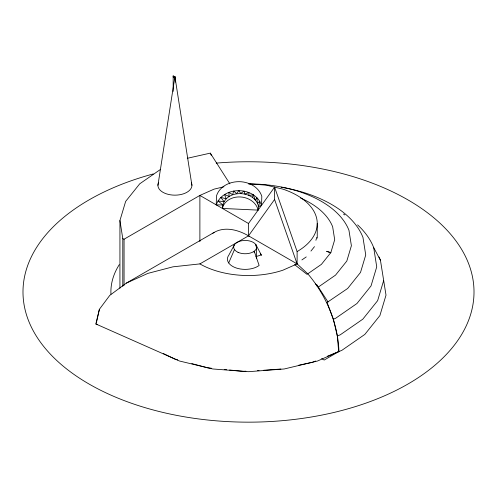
<?xml version="1.0" encoding="UTF-8"?>
<svg xmlns="http://www.w3.org/2000/svg" width="497" height="497" viewBox="0 0 497 497"><rect width="100%" height="100%" fill="white"/><g stroke="black" fill="none" stroke-linecap="round" stroke-linejoin="round"><path stroke-width="0.75" d="M254.234 252.718L254.234 251.215L259.136 265.466A17.755 10.251 0 0 1 236.118 267.945A17.755 10.251 0 0 1 228.856 255.098L234.584 244.487M255.874 246.133L255.874 244.63L261.26 254.911L255.874 256.657M256.62 246.313L256.62 258.341A11.524 6.654 0 0 0 256.21 257.204M216.226 204.863L216.493 195.93A23.34 19.054 1.7 0 1 239.15 181.666A23.34 19.054 1.7 0 1 261.807 196.39L261.54 205.317L258.589 206.64L258.098 210.119L222.42 208.436C222.991 189.015 254.706 188.947 258.589 206.64L259.763 201.347C250.146 186.033 222.526 187.176 216.226 204.863L222.911 204.957L218.009 200.925L224.097 201.701L220.811 197.415L226.191 198.794L224.495 194.507L229.074 196.408L228.881 192.333L232.596 194.669L233.758 191.01L236.56 193.668L238.883 190.593L240.747 193.463L244.015 191.109L244.94 194.066L248.885 192.532L248.904 195.439L253.277 194.793L255.309 200.167L256.961 197.781L257.403 203.267L259.763 201.347L261.54 205.317M157.928 185.344L174.925 76.693L173.167 75.911L173.167 91.436M96.331 323.056L99.388 309.308L109.781 295.373L126.319 283.122L214.126 232.428M333.562 320.049L337.326 336.009L338.674 351.64L317.546 361.008L284.241 368.973L248.5 371.688L212.759 368.973L179.454 361.008L95.84 323.969L99.388 309.308M119.932 288.217L119.932 220.519L125.648 201.409L139.738 183.803L160.606 169.34M315.906 240.312L316.775 237.411M126.319 283.122L147.864 273.387L172.956 266.827L199.887 263.901A68.748 39.692 0 0 0 282.874 270.206L294.92 264.876L307.003 274.344L321.416 264.354L330.859 252.551L334.692 239.74L332.655 226.794A86.261 49.806 0 0 0 300.517 198.011M383.647 280.563L377.639 300.654L362.829 319.161L340.234 334.823L337.326 336.009M252.42 197.508L253.277 194.793M228.695 262.944L234.478 249.575M294.92 264.876L297.113 263.901L248.5 235.833L248.5 223.495L274.586 187.139L297.113 251.563L297.113 263.901L307.941 273.959C326.231 295.578 337.929 323.093 338.96 351.522M274.586 187.139L274.586 199.477L248.5 235.833L199.887 263.901M310.936 251.066L314.477 246.642M294.839 264.82L296.926 263.379M301.903 259.925L306.258 256.912M315.595 283.973L318.335 287.042L335.543 275.114L346.819 261.031L351.391 245.735L348.95 230.279A102.972 59.454 0 0 0 248.804 183.902M357.598 224.88A128.332 74.09 0 0 1 373.694 247.605L376.732 266.87L371.029 285.93L356.983 303.487L335.537 318.347L333.357 319.236L327.076 302.456L347.67 288.465L360.518 272.412L365.73 254.986L362.953 237.38A117.323 67.735 0 0 0 281.196 187.22M338.674 351.64L324.187 360.052L321.64 358.579M119.932 220.519L122.796 238.678L124.057 239.206L199.887 195.427L214.126 189.121L223.923 186.779M95.84 323.969L97.244 324.591M187.276 158.294L210.299 153.132L229.875 183.847M315.657 361.015L312.476 362.307L298.747 365.227M327.318 356.268L341.83 350.354L364.829 334.419L379.894 315.589L386.007 295.15L380.447 260.266A135.259 78.091 0 0 0 379.031 256.98M280.855 369.029L263.69 370.265M245.94 371.197L242.983 371.352L229.595 370.017M257.514 370.588L259.061 370.507M248.5 183.803L266.293 185.157L282.874 189.121A68.748 39.692 0 0 1 297.113 251.563M211.268 368.19L207.584 367.823L191.823 363.618M224.253 369.488L226.545 369.712M177.771 359.871L174.969 359.126L163.283 353.504M330.859 252.551L326.591 251.308L330.617 252.855M248.5 223.495L199.887 195.427L199.887 241.585M260.329 253.955L261.658 255.321M318.335 287.042L328.07 302.052M373.694 247.605L380.447 260.266M210.299 153.132L211.268 155.25M274.586 199.477L297.113 263.901M174.925 79.023L174.925 76.693L191.923 185.344M173.167 75.911L173.323 77.451M174.925 76.693L175.385 82.086M317.248 223.495L317.248 238.113M317.248 285.042L317.248 286.583M124.057 239.206L124.057 285.365M122.796 238.678L122.796 286.378M212.262 233.627A68.748 39.692 60 0 1 249.699 236.541M222.42 208.436A18.153 14.773 8.1 0 1 240.256 196.942A18.153 14.773 8.1 0 1 258.098 210.119M343.489 214.077A128.332 74.09 0 0 1 344.837 214.946M110.937 294.149A137.619 79.452 0 0 1 119.261 264.671M216.22 163.109A225.508 130.195 0 0 1 465.068 328.262A225.508 130.195 0 0 1 101.73 390.81A225.508 130.195 0 0 1 153.275 173.944M191.345 182.809A16.997 9.816 0 0 1 174.925 195.159A16.997 9.816 0 0 1 158.506 182.809M238.057 252.333A11.524 6.654 0 0 0 256.582 248.053A11.524 6.654 0 0 0 240.896 240.927A11.524 6.654 0 0 0 238.057 252.333"/></g></svg>
